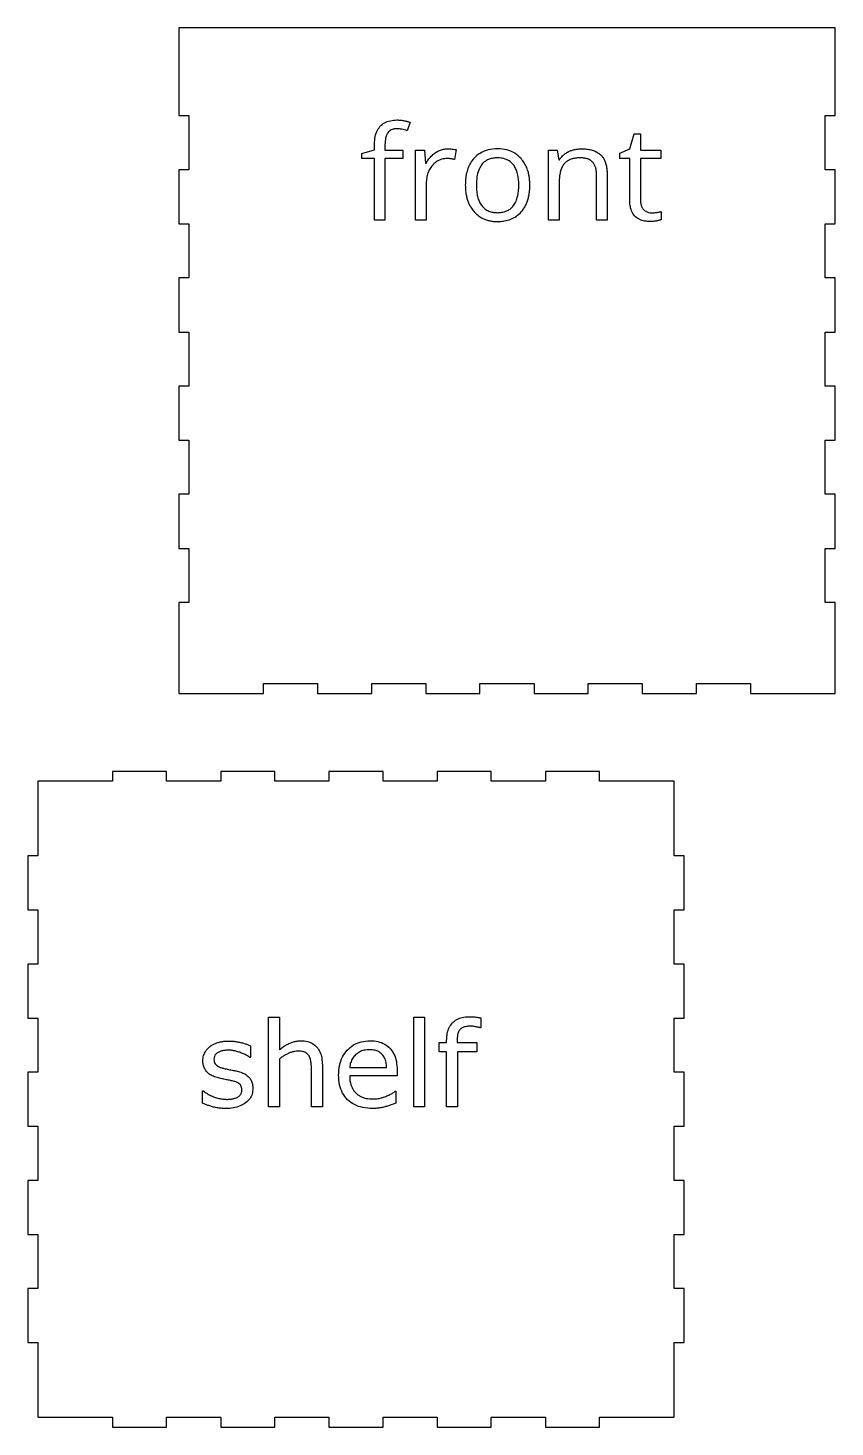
# Model space of a CAD drawing. Extents: x 87 to 1039, y 353 to 779.
# Drawn here: x 86.9 to 333, y 352.6 to 779.4 of the extents above; entities that cross this region are included whole.
import ezdxf

# ---------------------------------------------------------------- set-up
doc = ezdxf.new("R2010")
doc.units = 0
doc.layers.get('0').update_dxf_attribs({"linetype": 'CONTINUOUS'})

msp = doc.modelspace()

# ---------------------------------------------------------------- linework, layer by layer
at = {"color": 7}
for p, q in [((142.22437, 779.403645), (132.97437, 779.403645)), ((132.97437, 779.403645), (132.97437, 752.653645)), ((158.72438, 779.403645), (142.22437, 779.403645)), ((307.22438, 779.403645), (158.72438, 779.403645)), ((332.97438, 779.403645), (307.22438, 779.403645)), ((332.97438, 769.153645), (332.97438, 779.403645)), ((332.97438, 752.653645), (332.97438, 769.153645)), ((132.97437, 752.653645), (135.97437, 752.653645)), ((135.97437, 752.653645), (135.97437, 736.153645)), ((329.97438, 736.153645), (329.97438, 752.653645)), ((329.97438, 752.653645), (332.97438, 752.653645)), ((203.41181, 750.659125), (202.57181, 748.061125)), ((270.40381, 742.534125), (271.77081, 747.104125)), ((271.77081, 747.104125), (273.64581, 747.104125)), ((273.64581, 747.104125), (273.64581, 742.143125)), ((192.53281, 742.260125), (192.53281, 743.452125)), ((195.77481, 743.530125), (195.77481, 742.143125)), ((188.70481, 741.089125), (192.53281, 742.260125)), ((188.70481, 739.624125), (188.70481, 741.089125)), ((192.53281, 739.624125), (188.70481, 739.624125)), ((192.53281, 720.737125), (192.53281, 739.624125)), ((195.77481, 742.143125), (201.22381, 742.143125)), ((201.22381, 739.624125), (195.77481, 739.624125)), ((195.77481, 739.624125), (195.77481, 720.737125)), ((201.22381, 742.143125), (201.22381, 739.624125)), ((205.12981, 720.737125), (205.12981, 742.143125)), ((205.12981, 742.143125), (207.80581, 742.143125)), ((207.80581, 742.143125), (208.17681, 738.178125)), ((217.45481, 742.300125), (217.00481, 739.292125)), ((217.45481, 742.300125), (217.45481, 742.300125)), ((245.61881, 720.737125), (245.61881, 742.143125)), ((245.61881, 742.143125), (248.25481, 742.143125)), ((248.25481, 742.143125), (248.78281, 739.214125)), ((248.78281, 739.214125), (248.93881, 739.214125)), ((267.33781, 741.186125), (270.40381, 742.534125)), ((267.33781, 739.624125), (267.33781, 741.186125)), ((270.40381, 739.624125), (267.33781, 739.624125)), ((270.40381, 726.889125), (270.40381, 739.624125)), ((273.64581, 742.143125), (279.85681, 742.143125)), ((279.85681, 739.624125), (273.64581, 739.624125)), ((273.64581, 739.624125), (273.64581, 727.026125)), ((279.85681, 742.143125), (279.85681, 739.624125)), ((135.97437, 736.153645), (132.97437, 736.153645)), ((132.97437, 736.153645), (132.97437, 719.653645)), ((208.17681, 738.178125), (208.33381, 738.178125)), ((260.26681, 720.737125), (260.26681, 734.585125)), ((263.50881, 734.702125), (263.50881, 720.737125)), ((332.97438, 736.153645), (329.97438, 736.153645)), ((332.97438, 719.653645), (332.97438, 736.153645)), ((208.37281, 732.221125), (208.37281, 720.737125)), ((223.62681, 731.460125), (223.62681, 731.460125)), ((248.86081, 731.967125), (248.86081, 720.737125)), ((239.63781, 728.202125), (239.63781, 728.202125)), ((280.01281, 723.413125), (280.01281, 720.932125)), ((280.01281, 723.413125), (280.01281, 723.413125)), ((132.97437, 719.653645), (135.97437, 719.653645)), ((135.97437, 719.653645), (135.97437, 703.153645)), ((195.77481, 720.737125), (192.53281, 720.737125)), ((208.37281, 720.737125), (205.12981, 720.737125)), ((248.86081, 720.737125), (245.61881, 720.737125)), ((263.50881, 720.737125), (260.26681, 720.737125)), ((329.97438, 703.153645), (329.97438, 719.653645)), ((329.97438, 719.653645), (332.97438, 719.653645)), ((135.97437, 703.153645), (132.97437, 703.153645)), ((132.97437, 703.153645), (132.97437, 686.65364)), ((332.97438, 703.153645), (329.97438, 703.153645)), ((332.97438, 686.65364), (332.97438, 703.153645)), ((132.97437, 686.65364), (135.97437, 686.65364)), ((135.97437, 686.65364), (135.97437, 670.15364)), ((329.97438, 670.15364), (329.97438, 686.65364)), ((329.97438, 686.65364), (332.97438, 686.65364)), ((135.97437, 670.15364), (132.97437, 670.15364)), ((132.97437, 670.15364), (132.97437, 653.65364)), ((332.97438, 670.15364), (329.97438, 670.15364)), ((332.97438, 653.65364), (332.97438, 670.15364)), ((132.97437, 653.65364), (135.97437, 653.65364)), ((135.97437, 653.65364), (135.97437, 637.15364)), ((329.97438, 637.15364), (329.97438, 653.65364)), ((329.97438, 653.65364), (332.97438, 653.65364)), ((135.97437, 637.15364), (132.97437, 637.15364)), ((132.97437, 637.15364), (132.97437, 620.65364)), ((332.97438, 637.15364), (329.97438, 637.15364)), ((332.97438, 620.65364), (332.97438, 637.15364)), ((132.97437, 620.65364), (135.97437, 620.65364)), ((135.97437, 620.65364), (135.97437, 604.15364)), ((329.97438, 604.15364), (329.97438, 620.65364)), ((329.97438, 620.65364), (332.97438, 620.65364)), ((135.97437, 604.15364), (132.97437, 604.15364)), ((132.97437, 604.15364), (132.97438, 586.65364)), ((332.97438, 604.15364), (329.97438, 604.15364)), ((332.97439, 576.40364), (332.97438, 604.15364)), ((132.97438, 586.65364), (132.97438, 576.40364)), ((132.97438, 576.40364), (158.72438, 576.40364)), ((158.72438, 576.40364), (158.72438, 579.40364)), ((158.72438, 579.40364), (175.22438, 579.40364)), ((175.22438, 579.40364), (175.22438, 576.40364)), ((175.22438, 576.40364), (191.72438, 576.40364)), ((191.72438, 576.40364), (191.72438, 579.40364)), ((191.72438, 579.40364), (208.22438, 579.40364)), ((208.22438, 579.40364), (208.22438, 576.40364)), ((208.22438, 576.40364), (224.72438, 576.40364)), ((224.72438, 576.40364), (224.72438, 579.40364)), ((224.72438, 579.40364), (241.22438, 579.40364)), ((241.22438, 579.40364), (241.22438, 576.40364)), ((241.22438, 576.40364), (257.72438, 576.40364)), ((257.72438, 576.40364), (257.72438, 579.40364)), ((257.72438, 579.40364), (274.22438, 579.40364)), ((274.22438, 579.40364), (274.22438, 576.40364)), ((274.22438, 576.40364), (290.72438, 576.40364)), ((290.72438, 576.40364), (290.72438, 579.40364)), ((290.72438, 579.40364), (307.22438, 579.40364)), ((307.22438, 579.40364), (307.22438, 576.40364)), ((307.22438, 576.40364), (323.72439, 576.40364)), ((323.72439, 576.40364), (332.97439, 576.40364)), ((129.1909, 552.60007), (112.6909, 552.60007)), ((112.6909, 552.60007), (112.6909, 549.60007)), ((129.1909, 549.60007), (129.1909, 552.60007)), ((162.1909, 552.60007), (145.6909, 552.60007)), ((145.6909, 552.60007), (145.6909, 549.60007)), ((162.1909, 549.60007), (162.1909, 552.60007)), ((195.1909, 552.60007), (178.6909, 552.60007)), ((178.6909, 552.60007), (178.6909, 549.60007)), ((195.1909, 549.60007), (195.1909, 552.60007)), ((228.1909, 552.60007), (211.6909, 552.60007)), ((211.6909, 552.60007), (211.6909, 549.60007)), ((228.1909, 549.60007), (228.1909, 552.60007)), ((261.1909, 552.60007), (244.6909, 552.60007)), ((244.6909, 552.60007), (244.6909, 549.60007)), ((261.1909, 549.60007), (261.1909, 552.60007)), ((89.940901, 549.60007), (89.940901, 526.85007)), ((96.190901, 549.60007), (89.940901, 549.60007)), ((112.6909, 549.60007), (96.190901, 549.60007)), ((145.6909, 549.60007), (129.1909, 549.60007)), ((178.6909, 549.60007), (162.1909, 549.60007)), ((211.6909, 549.60007), (195.1909, 549.60007)), ((244.6909, 549.60007), (228.1909, 549.60007)), ((283.9409, 549.60007), (261.1909, 549.60007)), ((283.9409, 543.35007), (283.9409, 549.60007)), ((283.9409, 526.85007), (283.9409, 543.35007)), ((89.940901, 526.85007), (86.940901, 526.85007)), ((86.940901, 526.85007), (86.940901, 510.35007)), ((286.9409, 526.85007), (283.9409, 526.85007)), ((286.9409, 510.35007), (286.9409, 526.85007)), ((86.940901, 510.35007), (89.940901, 510.35007)), ((89.940901, 510.35007), (89.940901, 493.85007)), ((283.9409, 493.85007), (283.9409, 510.35007)), ((283.9409, 510.35007), (286.9409, 510.35007)), ((89.940901, 493.85007), (86.940901, 493.85007)), ((86.940901, 493.85007), (86.940901, 477.35007)), ((286.9409, 493.85007), (283.9409, 493.85007)), ((286.9409, 477.35007), (286.9409, 493.85007)), ((86.940901, 477.35007), (89.940901, 477.35007)), ((89.940901, 477.35007), (89.940901, 460.85007)), ((160.26171, 450.24343), (160.26171, 477.595)), ((160.26171, 477.595), (163.56639, 477.595)), ((163.56639, 477.595), (163.56639, 467.69851)), ((204.52342, 450.24343), (204.52342, 477.595)), ((204.52342, 477.595), (207.82811, 477.595)), ((207.82811, 477.595), (207.82811, 450.24343)), ((224.96678, 474.39578), (224.791, 474.39578)), ((224.96678, 477.41922), (224.96678, 474.39578)), ((283.9409, 460.85007), (283.9409, 477.35007)), ((283.9409, 477.35007), (286.9409, 477.35007)), ((212.34569, 467.10086), (212.34569, 469.8782)), ((212.34569, 469.8782), (214.57811, 469.8782)), ((214.57811, 469.8782), (214.57811, 470.52859)), ((217.77733, 470.54617), (217.77733, 469.8782)), ((217.77733, 469.8782), (223.73632, 469.8782)), ((223.73632, 469.8782), (223.73632, 467.10086)), ((154.74218, 465.34304), (154.56639, 465.34304)), ((154.74218, 468.87625), (154.74218, 465.34304)), ((214.57811, 467.10086), (212.34569, 467.10086)), ((214.57811, 450.24343), (214.57811, 467.10086)), ((223.73632, 467.10086), (217.8828, 467.10086)), ((217.8828, 467.10086), (217.8828, 450.24343)), ((163.56639, 464.90359), (163.56639, 450.24343)), ((173.37499, 450.24343), (173.37499, 461.42312)), ((176.67967, 462.98757), (176.67967, 450.24343)), ((185.01171, 462.24929), (196.26171, 462.24929)), ((199.4785, 461.51101), (199.4785, 459.71804)), ((89.940901, 460.85007), (86.940901, 460.85007)), ((86.940901, 460.85007), (86.940901, 444.35007)), ((199.4785, 459.71804), (185.01171, 459.71804)), ((286.9409, 460.85007), (283.9409, 460.85007)), ((286.9409, 444.35007), (286.9409, 460.85007)), ((140.16991, 451.42117), (140.16991, 455.13015)), ((140.16991, 455.13015), (140.34569, 455.13015)), ((155.51561, 455.90359), (155.51561, 455.90359)), ((198.916, 455.04226), (199.09178, 455.04226)), ((199.09178, 455.04226), (199.09178, 451.43875)), ((163.56639, 450.24343), (160.26171, 450.24343)), ((176.67967, 450.24343), (173.37499, 450.24343)), ((207.82811, 450.24343), (204.52342, 450.24343)), ((217.8828, 450.24343), (214.57811, 450.24343)), ((86.940901, 444.35007), (89.940901, 444.35007)), ((89.940901, 444.35007), (89.940901, 427.85007)), ((283.9409, 427.85007), (283.9409, 444.35007)), ((283.9409, 444.35007), (286.9409, 444.35007)), ((89.940901, 427.85007), (86.940901, 427.85007)), ((86.940901, 427.85007), (86.940901, 411.35007)), ((286.9409, 427.85007), (283.9409, 427.85007)), ((286.9409, 411.35007), (286.9409, 427.85007)), ((86.940901, 411.35007), (89.940901, 411.35007)), ((89.940901, 411.35007), (89.940901, 394.85007)), ((283.9409, 394.85007), (283.9409, 411.35007)), ((283.9409, 411.35007), (286.9409, 411.35007)), ((89.940901, 394.85007), (86.940901, 394.85007)), ((86.940901, 394.85007), (86.940901, 378.35007)), ((286.9409, 394.85007), (283.9409, 394.85007)), ((286.9409, 378.35007), (286.9409, 394.85007)), ((86.940901, 378.35007), (89.940901, 378.35007)), ((89.940901, 378.35007), (89.940901, 361.85007)), ((283.9409, 355.60007), (283.9409, 378.35007)), ((283.9409, 378.35007), (286.9409, 378.35007)), ((89.940901, 361.85007), (89.940901, 355.60007)), ((89.940901, 355.60007), (112.6909, 355.60007)), ((112.6909, 355.60007), (112.6909, 352.60007)), ((129.1909, 352.60007), (129.1909, 355.60007)), ((129.1909, 355.60007), (145.6909, 355.60007)), ((145.6909, 355.60007), (145.6909, 352.60007)), ((162.1909, 352.60007), (162.1909, 355.60007)), ((162.1909, 355.60007), (178.6909, 355.60007)), ((178.6909, 355.60007), (178.6909, 352.60007)), ((195.1909, 352.60007), (195.1909, 355.60007)), ((195.1909, 355.60007), (211.6909, 355.60007)), ((211.6909, 355.60007), (211.6909, 352.60007)), ((228.1909, 352.60007), (228.1909, 355.60007)), ((228.1909, 355.60007), (244.6909, 355.60007)), ((244.6909, 355.60007), (244.6909, 352.60007)), ((261.1909, 352.60007), (261.1909, 355.60007)), ((261.1909, 355.60007), (277.6909, 355.60007)), ((277.6909, 355.60007), (283.9409, 355.60007)), ((112.6909, 352.60007), (129.1909, 352.60007)), ((145.6909, 352.60007), (162.1909, 352.60007)), ((178.6909, 352.60007), (195.1909, 352.60007)), ((211.6909, 352.60007), (228.1909, 352.60007)), ((244.6909, 352.60007), (261.1909, 352.60007))]:
    msp.add_line(p, q, dxfattribs=at)
for points, knots in [([(192.53281, 743.452125), (192.607927, 744.960273), (192.742002, 747.652135), (195.516865, 751.003717), (198.073371, 751.224984), (199.42681, 751.342125)], [0, 0, 0, 0, 4.44976, 7.942281, 11.871333, 11.871333, 11.871333, 11.871333]), ([(199.42681, 751.342125), (199.591632, 751.339026), (199.921231, 751.332829), (200.414634, 751.29544), (200.741403, 751.251899), (200.90481, 751.230125)], [0, 0, 0, 0, 0.494495, 0.988851, 1.483346, 1.483346, 1.483346, 1.483346]), ([(200.90481, 751.230125), (201.067757, 751.204911), (201.400651, 751.1534), (201.906715, 751.051587), (202.359782, 750.946276), (202.754143, 750.84532), (203.083947, 750.755623), (203.302521, 750.691291), (203.41181, 750.659125)], [0, 0, 0, 0, 0.494608, 1.01046, 1.548132, 1.889897, 2.231651, 2.573416, 2.573416, 2.573416, 2.573416]), ([(196.65381, 747.446125), (196.585557, 747.341934), (196.449135, 747.13368), (196.282707, 746.79814), (196.199459, 746.563511), (196.15781, 746.446125)], [0, 0, 0, 0, 0.37347, 0.746479, 1.119949, 1.119949, 1.119949, 1.119949]), ([(198.31481, 748.547125), (198.097543, 748.481109), (197.664552, 748.349546), (197.089056, 747.968076), (196.799236, 747.620521), (196.65381, 747.446125)], [0, 0, 0, 0, 0.679003, 1.353188, 2.032191, 2.032191, 2.032191, 2.032191]), ([(202.57181, 748.061125), (202.28701, 748.148882), (201.74182, 748.316874), (200.944151, 748.502741), (200.34038, 748.601335), (199.913034, 748.645617), (199.641143, 748.662394), (199.341453, 748.669956), (199.014345, 748.660465), (198.661478, 748.621497), (198.430398, 748.571923), (198.31481, 748.547125)], [0, 0, 0, 0, 0.893822, 1.711037, 2.454997, 2.727351, 2.999653, 3.272006, 3.626482, 3.980668, 4.335144, 4.335144, 4.335144, 4.335144]), ([(196.15781, 746.446125), (196.089825, 746.212677), (195.94543, 745.716853), (195.830912, 744.901049), (195.789185, 744.269416), (195.778154, 743.855495), (195.77538, 743.69282), (195.775, 743.584357), (195.77481, 743.530125)], [0, 0, 0, 0, 0.728641, 1.547571, 2.464344, 2.627039, 2.789732, 2.952428, 2.952428, 2.952428, 2.952428]), ([(208.33381, 738.178125), (208.603762, 738.616274), (209.125685, 739.463387), (210.097576, 740.550266), (211.166512, 741.424891), (212.334484, 742.067265), (213.590466, 742.456109), (214.765681, 742.554282), (215.793524, 742.51588), (216.649606, 742.446028), (217.192755, 742.347609), (217.45481, 742.300125)], [0, 0, 0, 0, 1.54144, 2.980204, 4.350647, 5.667199, 6.954192, 8.264587, 9.183066, 10.039625, 10.838166, 10.838166, 10.838166, 10.838166]), ([(217.00481, 739.292125), (216.891338, 739.316494), (216.664403, 739.365231), (216.321854, 739.427716), (215.981258, 739.482231), (215.647161, 739.526213), (215.324343, 739.558321), (215.074541, 739.573588), (214.893872, 739.581223), (214.777855, 739.584159), (214.183534, 739.59111), (213.113036, 739.448579), (211.658393, 738.843146), (210.89451, 738.143539), (210.51081, 737.792125)], [0, 0, 0, 0, 0.34816, 0.696293, 1.044453, 1.382866, 1.707083, 2.017471, 2.13352, 2.249565, 2.365614, 3.916632, 5.45343, 7.004448, 7.004448, 7.004448, 7.004448]), ([(237.28881, 739.546125), (236.664441, 740.145608), (235.414781, 741.34546), (232.886565, 742.342299), (230.124193, 742.631425), (227.341148, 742.354717), (224.801404, 741.36741), (222.997681, 739.87194), (221.7962, 738.21834), (221.003539, 736.556527), (220.712918, 735.34229), (220.56281, 734.715125)], [0, 0, 0, 0, 2.575886, 5.155581, 7.964934, 10.856306, 13.466567, 16.019214, 17.762411, 19.569411, 21.499819, 21.499819, 21.499819, 21.499819]), ([(228.13081, 739.555125), (227.758564, 739.438788), (227.016386, 739.206836), (226.02236, 738.563805), (225.50653, 737.981957), (225.24781, 737.690125)], [0, 0, 0, 0, 1.166695, 2.326134, 3.492829, 3.492829, 3.492829, 3.492829]), ([(230.05181, 739.780125), (229.836287, 739.776664), (229.405428, 739.769745), (228.762095, 739.694394), (228.3413, 739.601562), (228.13081, 739.555125)], [0, 0, 0, 0, 0.64641, 1.292255, 1.938665, 1.938665, 1.938665, 1.938665]), ([(236.42281, 733.765125), (236.331967, 734.272384), (236.159225, 735.236959), (235.654082, 736.558032), (234.886099, 737.821141), (233.696686, 738.929771), (231.97588, 739.670473), (230.717341, 739.742197), (230.05181, 739.780125)], [0, 0, 0, 0, 1.543299, 2.934654, 4.215912, 5.951109, 7.72237, 9.710251, 9.710251, 9.710251, 9.710251]), ([(239.49381, 735.270125), (239.342578, 735.789039), (239.040594, 736.825219), (238.292928, 738.275115), (237.623871, 739.122006), (237.28881, 739.546125)], [0, 0, 0, 0, 1.619237, 3.233333, 4.85257, 4.85257, 4.85257, 4.85257]), ([(248.93881, 739.214125), (249.165827, 739.533227), (249.618971, 740.170178), (250.494656, 740.966534), (251.171648, 741.357339), (251.51081, 741.553125)], [0, 0, 0, 0, 1.172798, 2.340992, 3.51379, 3.51379, 3.51379, 3.51379]), ([(251.69881, 738.992125), (251.541117, 738.898885), (251.226013, 738.712572), (250.796576, 738.366599), (250.547473, 738.098363), (250.42281, 737.964125)], [0, 0, 0, 0, 0.54916, 1.097337, 1.646497, 1.646497, 1.646497, 1.646497]), ([(251.51081, 741.553125), (251.535207, 741.565881), (251.584001, 741.591392), (251.657696, 741.628679), (252.030973, 741.813145), (252.729816, 742.089362), (253.777744, 742.378177), (254.496228, 742.458117), (254.85581, 742.498125)], [0, 0, 0, 0, 0.08259, 0.165179, 0.247769, 1.331665, 2.413512, 3.497407, 3.497407, 3.497407, 3.497407]), ([(253.50881, 739.620125), (253.289155, 739.572263), (252.861433, 739.479064), (252.252625, 739.271136), (251.880584, 739.083702), (251.69881, 738.992125)], [0, 0, 0, 0, 0.674181, 1.312797, 1.922911, 1.922911, 1.922911, 1.922911]), ([(255.34481, 739.780125), (255.139706, 739.777727), (254.729597, 739.772933), (254.115993, 739.71946), (253.711237, 739.653242), (253.50881, 739.620125)], [0, 0, 0, 0, 0.615226, 1.23015, 1.845376, 1.845376, 1.845376, 1.845376]), ([(254.85581, 742.498125), (254.953433, 742.50537), (255.14867, 742.51986), (255.442153, 742.531866), (255.637921, 742.533372), (255.73581, 742.534125)], [0, 0, 0, 0, 0.293663, 0.587298, 0.880961, 0.880961, 0.880961, 0.880961]), ([(257.57681, 739.448125), (257.44153, 739.491694), (257.163963, 739.581088), (256.723702, 739.673168), (256.318316, 739.730692), (255.957546, 739.761283), (255.651367, 739.777714), (255.447001, 739.779321), (255.34481, 739.780125)], [0, 0, 0, 0, 0.426118, 0.874302, 1.347199, 1.653746, 1.960245, 2.266792, 2.266792, 2.266792, 2.266792]), ([(255.73581, 742.534125), (255.979007, 742.531489), (256.465302, 742.526217), (257.193209, 742.468426), (257.674244, 742.396897), (257.91481, 742.361125)], [0, 0, 0, 0, 0.729507, 1.458718, 2.188225, 2.188225, 2.188225, 2.188225]), ([(259.07581, 738.491125), (258.931588, 738.629541), (258.643622, 738.905914), (258.134969, 739.230651), (257.763068, 739.375554), (257.57681, 739.448125)], [0, 0, 0, 0, 0.598814, 1.195646, 1.794461, 1.794461, 1.794461, 1.794461]), ([(257.91481, 742.361125), (258.392448, 742.257109), (259.306407, 742.058074), (260.560078, 741.495513), (261.230174, 740.93938), (261.55581, 740.669125)], [0, 0, 0, 0, 1.465048, 2.803361, 4.068534, 4.068534, 4.068534, 4.068534]), ([(259.78281, 737.382125), (259.721488, 737.515672), (259.598944, 737.782549), (259.361223, 738.155439), (259.170999, 738.379169), (259.07581, 738.491125)], [0, 0, 0, 0, 0.440548, 0.880382, 1.32093, 1.32093, 1.32093, 1.32093]), ([(261.55581, 740.669125), (261.750811, 740.459842), (262.140253, 740.041877), (262.603696, 739.314046), (262.817669, 738.784353), (262.92481, 738.519125)], [0, 0, 0, 0, 0.857067, 1.711671, 2.568738, 2.568738, 2.568738, 2.568738]), ([(262.92481, 738.519125), (262.994375, 738.315573), (263.137224, 737.897586), (263.293009, 737.233505), (263.362244, 736.772796), (263.39781, 736.536125)], [0, 0, 0, 0, 0.645058, 1.324601, 2.04246, 2.04246, 2.04246, 2.04246]), ([(210.51081, 737.792125), (210.477458, 737.757645), (210.410756, 737.688687), (210.31319, 737.582887), (209.909442, 737.129874), (209.295631, 736.248475), (208.669197, 734.835207), (208.511078, 733.824704), (208.43181, 733.318125)], [0, 0, 0, 0, 0.143909, 0.287811, 0.431719, 1.964315, 3.488877, 5.021472, 5.021472, 5.021472, 5.021472]), ([(220.56281, 734.715125), (220.501806, 734.356463), (220.379829, 733.639326), (220.280885, 732.551284), (220.271503, 731.823908), (220.26681, 731.460125)], [0, 0, 0, 0, 1.091195, 2.181818, 3.273013, 3.273013, 3.273013, 3.273013]), ([(225.24781, 737.690125), (224.918255, 737.163006), (224.207369, 736.025951), (223.715506, 733.864936), (223.657983, 732.305322), (223.62681, 731.460125)], [0, 0, 0, 0, 1.854455, 4.000265, 6.538885, 6.538885, 6.538885, 6.538885]), ([(239.93481, 731.460125), (239.934656, 731.517243), (239.934347, 731.631479), (239.931921, 731.80282), (239.920701, 732.303852), (239.872042, 733.116269), (239.734185, 734.219537), (239.572782, 734.924967), (239.49381, 735.270125)], [0, 0, 0, 0, 0.171354, 0.342707, 0.514062, 1.674814, 2.782964, 3.844628, 3.844628, 3.844628, 3.844628]), ([(249.50181, 736.353125), (249.371672, 735.940412), (249.093205, 735.057293), (248.898302, 733.578552), (248.873828, 732.526654), (248.86081, 731.967125)], [0, 0, 0, 0, 1.296317, 2.773848, 4.452915, 4.452915, 4.452915, 4.452915]), ([(250.42281, 737.964125), (250.295621, 737.800293), (250.041459, 737.472908), (249.731635, 736.930968), (249.578462, 736.545849), (249.50181, 736.353125)], [0, 0, 0, 0, 0.621763, 1.242463, 1.864226, 1.864226, 1.864226, 1.864226]), ([(260.16181, 736.022125), (260.132495, 736.18515), (260.07541, 736.5026), (259.950323, 736.958519), (259.837708, 737.243298), (259.78281, 737.382125)], [0, 0, 0, 0, 0.49681, 0.967417, 1.415048, 1.415048, 1.415048, 1.415048]), ([(260.26681, 734.585125), (260.265209, 734.745398), (260.262008, 735.06589), (260.226944, 735.545769), (260.183524, 735.863321), (260.16181, 736.022125)], [0, 0, 0, 0, 0.480773, 0.961381, 1.442154, 1.442154, 1.442154, 1.442154]), ([(263.39781, 736.536125), (263.420733, 736.3331), (263.466573, 735.927098), (263.503619, 735.315), (263.50708, 734.906433), (263.50881, 734.702125)], [0, 0, 0, 0, 0.612883, 1.225623, 1.838506, 1.838506, 1.838506, 1.838506]), ([(208.43181, 733.318125), (208.41981, 733.196578), (208.395812, 732.953506), (208.376127, 732.587502), (208.373916, 732.343258), (208.37281, 732.221125)], [0, 0, 0, 0, 0.366386, 0.732708, 1.099093, 1.099093, 1.099093, 1.099093]), ([(220.26681, 731.460125), (220.270443, 731.1669), (220.277707, 730.580557), (220.34584, 729.702838), (220.429148, 729.122398), (220.47081, 728.832125)], [0, 0, 0, 0, 0.879605, 1.758887, 2.638492, 2.638492, 2.638492, 2.638492]), ([(223.62681, 731.460125), (223.62918, 731.198638), (223.633921, 730.675738), (223.686, 729.892547), (223.750537, 729.373624), (223.78281, 729.114125)], [0, 0, 0, 0, 0.784398, 1.568573, 2.352971, 2.352971, 2.352971, 2.352971]), ([(236.57581, 731.460125), (236.573469, 731.717039), (236.568789, 732.230793), (236.517712, 733.00029), (236.454447, 733.510156), (236.42281, 733.765125)], [0, 0, 0, 0, 0.77068, 1.541141, 2.311821, 2.311821, 2.311821, 2.311821]), ([(236.46681, 729.477125), (236.489174, 729.696798), (236.533897, 730.136102), (236.570267, 730.797765), (236.573962, 731.239325), (236.57581, 731.460125)], [0, 0, 0, 0, 0.662371, 1.324618, 1.98699, 1.98699, 1.98699, 1.98699]), ([(239.63781, 728.202125), (239.699125, 728.56109), (239.821722, 729.278831), (239.921003, 730.367913), (239.930207, 731.09599), (239.93481, 731.460125)], [0, 0, 0, 0, 1.092244, 2.183909, 3.276153, 3.276153, 3.276153, 3.276153]), ([(220.47081, 728.832125), (220.540699, 728.456811), (220.680398, 727.706608), (221.018107, 726.609642), (221.324518, 725.910763), (221.47781, 725.561125)], [0, 0, 0, 0, 1.144737, 2.288177, 3.432914, 3.432914, 3.432914, 3.432914]), ([(223.78281, 729.114125), (223.824657, 728.857391), (223.906197, 728.357145), (224.082328, 727.635729), (224.239973, 727.180839), (224.31681, 726.959125)], [0, 0, 0, 0, 0.780238, 1.520297, 2.223978, 2.223978, 2.223978, 2.223978]), ([(224.31681, 726.959125), (224.399198, 726.752913), (224.563876, 726.340736), (224.882569, 725.754005), (225.138679, 725.39149), (225.26681, 725.210125)], [0, 0, 0, 0, 0.665839, 1.330885, 1.996725, 1.996725, 1.996725, 1.996725]), ([(234.92481, 725.200125), (235.077025, 725.417234), (235.381207, 725.851101), (235.74569, 726.560901), (235.921056, 727.060915), (236.00881, 727.311125)], [0, 0, 0, 0, 0.794897, 1.588507, 2.383404, 2.383404, 2.383404, 2.383404]), ([(236.00881, 727.311125), (236.076241, 727.534931), (236.214659, 727.994345), (236.365435, 728.718978), (236.432426, 729.219978), (236.46681, 729.477125)], [0, 0, 0, 0, 0.700997, 1.438961, 2.21716, 2.21716, 2.21716, 2.21716]), ([(237.29781, 723.286125), (237.43078, 723.440454), (237.696644, 723.749024), (238.054785, 724.244673), (238.481266, 724.921273), (238.931819, 725.819623), (239.358953, 726.97214), (239.543401, 727.785705), (239.63781, 728.202125)], [0, 0, 0, 0, 0.610905, 1.221463, 1.832368, 3.0089, 4.229471, 5.509277, 5.509277, 5.509277, 5.509277]), ([(270.65781, 724.509125), (270.604707, 724.770433), (270.498541, 725.292848), (270.413527, 726.089442), (270.40705, 726.622496), (270.40381, 726.889125)], [0, 0, 0, 0, 0.799683, 1.598753, 2.398436, 2.398436, 2.398436, 2.398436]), ([(273.64581, 727.026125), (273.647256, 726.898183), (273.650147, 726.642354), (273.681553, 726.259473), (273.720388, 726.006593), (273.73981, 725.880125)], [0, 0, 0, 0, 0.38378, 0.767394, 1.151174, 1.151174, 1.151174, 1.151174]), ([(273.73981, 725.880125), (273.767314, 725.744388), (273.820954, 725.479663), (273.941969, 725.102031), (274.079757, 724.779128), (274.229346, 724.504777), (274.385141, 724.272247), (274.689493, 723.894024), (275.230463, 723.438602), (276.111099, 723.084211), (276.925299, 723.010066), (277.605182, 723.030592), (278.125644, 723.066666), (278.48201, 723.110831), (278.676497, 723.138988), (278.710164, 723.143988), (278.891674, 723.171622), (279.198562, 723.224484), (279.607425, 723.307899), (279.862148, 723.367876), (279.984158, 723.404409), (279.998493, 723.408738), (280.008038, 723.411663), (280.01281, 723.413125)], [0, 0, 0, 0, 0.415229, 0.809812, 1.187231, 1.466796, 1.746085, 2.02565, 2.922293, 3.830382, 4.829025, 5.3505, 5.871819, 6.393294, 6.42733, 6.461366, 6.495402, 6.978138, 7.395281, 7.747416, 7.76239, 7.777364, 7.792338, 7.792338, 7.792338, 7.792338]), ([(221.47781, 725.561125), (221.50303, 725.509285), (221.55347, 725.405606), (221.632151, 725.251579), (221.68659, 725.149944), (221.71381, 725.099125)], [0, 0, 0, 0, 0.172946, 0.345887, 0.518833, 0.518833, 0.518833, 0.518833]), ([(221.71381, 725.099125), (221.984098, 724.647183), (222.523599, 723.745093), (223.614046, 722.585514), (224.481314, 721.991648), (224.91581, 721.694125)], [0, 0, 0, 0, 1.57701, 3.147759, 4.724769, 4.724769, 4.724769, 4.724769]), ([(224.91581, 721.694125), (225.135235, 721.568779), (225.573894, 721.318198), (226.267809, 721.009754), (226.747739, 720.852025), (226.98781, 720.773125)], [0, 0, 0, 0, 0.757824, 1.514982, 2.272806, 2.272806, 2.272806, 2.272806]), ([(225.26681, 725.210125), (225.572557, 724.86735), (226.181585, 724.184564), (227.387253, 723.474609), (228.279753, 723.273225), (228.72781, 723.172125)], [0, 0, 0, 0, 1.372808, 2.734541, 4.107349, 4.107349, 4.107349, 4.107349]), ([(228.72781, 723.172125), (228.878273, 723.149496), (229.179139, 723.104247), (229.634446, 723.067168), (229.938668, 723.06314), (230.09081, 723.061125)], [0, 0, 0, 0, 0.456387, 0.912591, 1.368978, 1.368978, 1.368978, 1.368978]), ([(230.09081, 723.061125), (230.31401, 723.064919), (230.760189, 723.072505), (231.426017, 723.155272), (231.860474, 723.257157), (232.07781, 723.308125)], [0, 0, 0, 0, 0.669412, 1.338165, 2.007577, 2.007577, 2.007577, 2.007577]), ([(232.07781, 723.308125), (232.445965, 723.430392), (233.180074, 723.674194), (234.160395, 724.325676), (234.669496, 724.90806), (234.92481, 725.200125)], [0, 0, 0, 0, 1.160621, 2.314301, 3.474923, 3.474923, 3.474923, 3.474923]), ([(232.21181, 720.530125), (232.852705, 720.675786), (234.130456, 720.966191), (235.884846, 721.916859), (236.825831, 722.828742), (237.29781, 723.286125)], [0, 0, 0, 0, 1.966059, 3.91973, 5.885789, 5.885789, 5.885789, 5.885789]), ([(274.11881, 720.682125), (273.559517, 720.90883), (272.463679, 721.353021), (271.21738, 722.752815), (270.849968, 723.906002), (270.65781, 724.509125)], [0, 0, 0, 0, 1.792879, 3.512842, 5.398705, 5.398705, 5.398705, 5.398705]), ([(226.98781, 720.773125), (227.317374, 720.686148), (227.976108, 720.512297), (228.99093, 720.369048), (229.672047, 720.353769), (230.01281, 720.346125)], [0, 0, 0, 0, 1.022016, 2.042807, 3.064824, 3.064824, 3.064824, 3.064824]), ([(230.01281, 720.346125), (230.258335, 720.349385), (230.749281, 720.355904), (231.483955, 720.417378), (231.969157, 720.492537), (232.21181, 720.530125)], [0, 0, 0, 0, 0.736506, 1.472698, 2.209204, 2.209204, 2.209204, 2.209204]), ([(280.01281, 720.932125), (279.971688, 720.913309), (279.889453, 720.87568), (279.763232, 720.825829), (279.566527, 720.757813), (279.281127, 720.675701), (278.889015, 720.58682), (278.404214, 720.499479), (277.857063, 720.422366), (277.277865, 720.365752), (276.892287, 720.349387), (276.688145, 720.346602), (276.651478, 720.346267), (276.346162, 720.344951), (275.772112, 720.360502), (274.934677, 720.470427), (274.390878, 720.61153), (274.11881, 720.682125)], [0, 0, 0, 0, 0.13565, 0.27127, 0.40692, 0.759942, 1.161491, 1.612621, 2.237405, 2.81868, 3.357828, 3.394496, 3.431165, 3.467833, 4.310462, 5.152052, 5.99468, 5.99468, 5.99468, 5.99468]), ([(214.57811, 470.52859), (214.611192, 471.247951), (214.673063, 472.593325), (215.230802, 474.473753), (215.966589, 475.431868), (216.31835, 475.88992)], [0, 0, 0, 0, 2.159068, 4.037965, 5.759008, 5.759008, 5.759008, 5.759008]), ([(216.31835, 475.88992), (216.742483, 476.269614), (217.614861, 477.050586), (219.395246, 477.6563), (220.906602, 477.786531), (222.042049, 477.762894), (222.704805, 477.730301), (223.322694, 477.669539), (223.901164, 477.59423), (224.446509, 477.513812), (224.797012, 477.450086), (224.96678, 477.41922)], [0, 0, 0, 0, 1.692975, 3.482195, 5.51251, 6.225497, 6.888539, 7.502671, 8.087475, 8.638535, 9.156156, 9.156156, 9.156156, 9.156156]), ([(223.36717, 474.71218), (223.180043, 474.746969), (222.822822, 474.813379), (222.306015, 474.873427), (221.545857, 474.903487), (220.595231, 474.834969), (219.525116, 474.533346), (218.673668, 473.984395), (218.115735, 473.099126), (217.82116, 471.922253), (217.793004, 471.038259), (217.77733, 470.54617)], [0, 0, 0, 0, 0.570912, 1.089854, 1.559011, 2.852379, 3.931077, 4.867186, 5.817869, 6.992159, 8.466641, 8.466641, 8.466641, 8.466641]), ([(224.791, 474.39578), (224.657801, 474.431993), (224.368197, 474.510729), (223.892721, 474.614032), (223.550292, 474.677982), (223.36717, 474.71218)], [0, 0, 0, 0, 0.414048, 0.900235, 1.459106, 1.459106, 1.459106, 1.459106]), ([(142.27928, 468.55984), (142.512897, 468.737452), (142.995839, 469.104618), (143.841295, 469.535983), (144.456106, 469.749657), (144.77538, 469.86062)], [0, 0, 0, 0, 0.879125, 1.817359, 2.830955, 2.830955, 2.830955, 2.830955]), ([(144.77538, 469.86062), (145.126417, 469.96002), (145.846201, 470.163833), (146.991978, 470.317638), (148.172416, 470.370342), (149.367703, 470.318596), (150.556206, 470.175793), (151.340395, 470.001406), (151.73632, 469.91336)], [0, 0, 0, 0, 1.093339, 2.241835, 3.457904, 4.634703, 5.82733, 7.043494, 7.043494, 7.043494, 7.043494]), ([(151.73632, 469.91336), (152.117241, 469.817648), (152.840832, 469.635834), (153.850054, 469.29682), (154.456007, 469.011159), (154.74218, 468.87625)], [0, 0, 0, 0, 1.178226, 2.238142, 3.186667, 3.186667, 3.186667, 3.186667]), ([(163.56639, 467.69851), (163.90913, 467.969657), (164.581045, 468.501221), (165.655052, 469.168806), (166.744884, 469.7191), (167.861158, 470.126602), (169.003286, 470.370739), (170.42804, 470.463639), (172.054714, 470.308681), (173.754761, 469.667355), (175.096031, 468.549745), (176.038647, 467.017517), (176.595097, 465.11431), (176.650149, 463.729928), (176.67967, 462.98757)], [0, 0, 0, 0, 1.310188, 2.568523, 3.786132, 4.967389, 6.123484, 7.276657, 9.241349, 10.980082, 12.645811, 14.379727, 16.301935, 18.52454, 18.52454, 18.52454, 18.52454]), ([(184.27342, 467.59304), (184.891233, 468.16072), (186.125791, 469.2951), (188.567477, 470.237681), (191.121526, 470.509159), (193.566231, 470.278069), (195.732066, 469.530004), (196.796651, 468.571002), (197.31639, 468.10281)], [0, 0, 0, 0, 2.498217, 4.992119, 7.686318, 10.14518, 12.325998, 14.406323, 14.406323, 14.406323, 14.406323]), ([(141.33007, 461.08914), (141.114357, 461.399193), (140.679166, 462.02471), (140.331321, 463.156537), (140.231313, 464.214189), (140.293824, 465.14849), (140.45374, 465.921105), (140.651207, 466.402834), (140.74999, 466.64382)], [0, 0, 0, 0, 1.127283, 2.27424, 3.50269, 4.297541, 5.076726, 5.856693, 5.856693, 5.856693, 5.856693]), ([(140.74999, 466.64382), (140.875179, 466.877963), (141.128994, 467.352679), (141.64929, 467.997922), (142.066009, 468.369614), (142.27928, 468.55984)], [0, 0, 0, 0, 0.795328, 1.612495, 2.469117, 2.469117, 2.469117, 2.469117]), ([(144.88085, 466.85476), (144.633732, 466.694217), (144.160057, 466.386487), (143.712085, 465.637418), (143.600709, 464.831041), (143.67987, 464.08007), (143.925679, 463.426121), (144.236271, 463.120131), (144.38866, 462.97)], [0, 0, 0, 0, 0.874672, 1.676573, 2.525864, 3.272787, 3.932193, 4.567366, 4.567366, 4.567366, 4.567366]), ([(151.49022, 466.9075), (151.093032, 467.037461), (150.314253, 467.292279), (149.120942, 467.506434), (147.947016, 467.582998), (146.826042, 467.51038), (145.783232, 467.291766), (145.174619, 466.997027), (144.88085, 466.85476)], [0, 0, 0, 0, 1.252468, 2.455753, 3.625957, 4.773153, 5.819276, 6.795375, 6.795375, 6.795375, 6.795375]), ([(154.56639, 465.34304), (154.269017, 465.545625), (153.65448, 465.964278), (152.619084, 466.482837), (151.875155, 466.762693), (151.49022, 466.9075)], [0, 0, 0, 0, 1.078594, 2.228973, 3.462476, 3.462476, 3.462476, 3.462476]), ([(171.37108, 466.9075), (171.171138, 466.982671), (170.744324, 467.143138), (170.018143, 467.251207), (169.195575, 467.295545), (168.289947, 467.224575), (167.337848, 466.994406), (166.375053, 466.617908), (165.415273, 466.130784), (164.466341, 465.564592), (163.868352, 465.125377), (163.56639, 464.90359)], [0, 0, 0, 0, 0.639256, 1.364612, 2.189851, 3.10887, 4.078151, 5.117369, 6.203084, 7.304429, 8.42786, 8.42786, 8.42786, 8.42786]), ([(172.63671, 465.81765), (172.531201, 465.972679), (172.320973, 466.281575), (171.884942, 466.654775), (171.544554, 466.822183), (171.37108, 466.9075)], [0, 0, 0, 0, 0.56094, 1.117676, 1.696291, 1.696291, 1.696291, 1.696291]), ([(173.21678, 463.95437), (173.177396, 464.201376), (173.103874, 464.662479), (172.919625, 465.295637), (172.726393, 465.652174), (172.63671, 465.81765)], [0, 0, 0, 0, 0.750479, 1.400974, 1.964357, 1.964357, 1.964357, 1.964357]), ([(184.39647, 452.42312), (183.84271, 453.066934), (182.703932, 454.390903), (181.825483, 457.045892), (181.56455, 459.942837), (181.822435, 462.848304), (182.659664, 465.524413), (183.744672, 466.915253), (184.27342, 467.59304)], [0, 0, 0, 0, 2.526582, 5.195784, 8.211217, 11.21558, 13.909783, 16.470732, 16.470732, 16.470732, 16.470732]), ([(186.7871, 466.13406), (186.470174, 465.772278), (185.839377, 465.052204), (185.230497, 463.706022), (185.085761, 462.74234), (185.01171, 462.24929)], [0, 0, 0, 0, 1.43761, 2.861355, 4.352914, 4.352914, 4.352914, 4.352914]), ([(194.94335, 466.27468), (194.623416, 466.563081), (193.955912, 467.164794), (192.562775, 467.612242), (191.009206, 467.747971), (189.413998, 467.598021), (187.926169, 467.088805), (187.162951, 466.449091), (186.7871, 466.13406)], [0, 0, 0, 0, 1.279636, 2.669806, 4.284995, 5.944511, 7.449832, 8.910404, 8.910404, 8.910404, 8.910404]), ([(196.26171, 462.24929), (196.233349, 462.785909), (196.18013, 463.792857), (195.755396, 465.20114), (195.206524, 465.926759), (194.94335, 466.27468)], [0, 0, 0, 0, 1.610926, 3.022853, 4.323471, 4.323471, 4.323471, 4.323471]), ([(197.31639, 468.10281), (197.753074, 467.535456), (198.662988, 466.353265), (199.359931, 464.042244), (199.437263, 462.391339), (199.4785, 461.51101)], [0, 0, 0, 0, 2.133858, 4.446301, 7.088109, 7.088109, 7.088109, 7.088109]), ([(145.00389, 459.08523), (144.479875, 459.244223), (143.511107, 459.538159), (142.231881, 460.188987), (141.615614, 460.804121), (141.33007, 461.08914)], [0, 0, 0, 0, 1.643537, 3.038473, 4.242847, 4.242847, 4.242847, 4.242847]), ([(144.38866, 462.97), (144.582385, 462.834304), (145.01269, 462.532894), (145.830632, 462.215095), (146.444227, 462.055297), (146.77928, 461.96804)], [0, 0, 0, 0, 0.70752, 1.571554, 2.610881, 2.610881, 2.610881, 2.610881]), ([(146.77928, 461.96804), (146.990082, 461.920539), (147.426589, 461.822178), (148.106484, 461.682113), (148.576045, 461.592442), (148.81835, 461.54617)], [0, 0, 0, 0, 0.648252, 1.342337, 2.082384, 2.082384, 2.082384, 2.082384]), ([(148.81835, 461.54617), (149.058041, 461.50117), (149.509305, 461.416449), (150.142451, 461.288703), (150.534626, 461.200444), (150.71678, 461.15945)], [0, 0, 0, 0, 0.731638, 1.377444, 1.93756, 1.93756, 1.93756, 1.93756]), ([(150.71678, 461.15945), (151.194322, 461.030207), (152.09958, 460.785206), (153.32306, 460.187054), (153.961522, 459.620485), (154.26757, 459.3489)], [0, 0, 0, 0, 1.483356, 2.811939, 4.035138, 4.035138, 4.035138, 4.035138]), ([(173.37499, 461.42312), (173.37159, 461.717451), (173.364935, 462.293581), (173.313649, 463.138538), (173.248599, 463.68639), (173.21678, 463.95437)], [0, 0, 0, 0, 0.882989, 1.728386, 2.537858, 2.537858, 2.537858, 2.537858]), ([(143.82616, 453.24929), (144.243432, 453.112719), (145.055676, 452.846876), (146.28997, 452.617562), (147.552393, 452.538778), (148.788232, 452.605417), (149.943373, 452.828754), (150.894988, 453.206632), (151.630758, 453.775761), (152.067357, 454.574588), (152.1689, 455.411212), (152.101391, 456.169267), (151.87949, 456.784543), (151.471645, 457.291844), (150.831718, 457.673811), (149.9627, 458.004047), (149.285184, 458.167589), (148.90624, 458.25906)], [0, 0, 0, 0, 1.31608, 2.561828, 3.753716, 5.103636, 6.264263, 7.269075, 8.151873, 8.996438, 9.924534, 10.639332, 11.266147, 11.857904, 12.552398, 13.472897, 14.641186, 14.641186, 14.641186, 14.641186]), ([(147.06053, 458.6282), (146.817475, 458.675297), (146.344602, 458.766926), (145.658589, 458.918441), (145.217812, 459.030732), (145.00389, 459.08523)], [0, 0, 0, 0, 0.742714, 1.444984, 2.107219, 2.107219, 2.107219, 2.107219]), ([(148.90624, 458.25906), (148.73382, 458.296676), (148.357061, 458.37887), (147.741533, 458.5008), (147.298245, 458.583729), (147.06053, 458.6282)], [0, 0, 0, 0, 0.529418, 1.156839, 1.882358, 1.882358, 1.882358, 1.882358]), ([(154.26757, 459.3489), (154.51815, 459.040626), (155.027027, 458.414583), (155.444756, 457.207047), (155.491257, 456.351602), (155.51561, 455.90359)], [0, 0, 0, 0, 1.184965, 2.406428, 3.749543, 3.749543, 3.749543, 3.749543]), ([(185.01171, 459.71804), (185.023012, 459.332115), (185.044762, 458.58947), (185.219199, 457.521687), (185.446723, 456.869178), (185.55663, 456.55398)], [0, 0, 0, 0, 1.157831, 2.228044, 3.228093, 3.228093, 3.228093, 3.228093]), ([(140.34569, 455.13015), (140.701597, 454.878671), (141.416711, 454.37338), (142.585145, 453.743871), (143.409918, 453.415175), (143.82616, 453.24929)], [0, 0, 0, 0, 1.306609, 2.625334, 3.968946, 3.968946, 3.968946, 3.968946]), ([(155.51561, 455.90359), (155.470554, 455.333546), (155.381909, 454.212012), (154.579566, 452.645198), (153.725062, 451.884726), (153.28319, 451.49148)], [0, 0, 0, 0, 1.703699, 3.351945, 5.116984, 5.116984, 5.116984, 5.116984]), ([(199.09178, 451.43875), (198.719446, 451.287358), (197.975698, 450.984948), (196.836267, 450.596283), (195.683231, 450.246879), (194.498809, 449.976734), (193.274667, 449.820197), (191.433555, 449.74709), (189.105851, 449.953689), (186.427305, 450.791307), (185.059658, 451.890236), (184.39647, 452.42312)], [0, 0, 0, 0, 1.205578, 2.408177, 3.61014, 4.818937, 6.047913, 7.306828, 10.340539, 13.03111, 15.564055, 15.564055, 15.564055, 15.564055]), ([(185.55663, 456.55398), (185.684763, 456.270665), (185.934661, 455.718114), (186.436063, 454.971843), (186.847932, 454.559695), (187.05077, 454.35672)], [0, 0, 0, 0, 0.932036, 1.81775, 2.677215, 2.677215, 2.677215, 2.677215]), ([(187.05077, 454.35672), (187.261432, 454.178419), (187.684837, 453.820055), (188.416198, 453.39443), (188.944733, 453.193188), (189.21288, 453.09109)], [0, 0, 0, 0, 0.826928, 1.662029, 2.522012, 2.522012, 2.522012, 2.522012]), ([(189.21288, 453.09109), (189.501629, 453.005994), (190.090117, 452.832565), (191.023664, 452.699794), (192.109898, 452.647394), (193.340249, 452.730808), (194.695203, 452.991188), (195.570424, 453.302088), (196.01561, 453.46023)], [0, 0, 0, 0, 0.90207, 1.838469, 2.820058, 4.160834, 5.528291, 6.943928, 6.943928, 6.943928, 6.943928]), ([(196.01561, 453.46023), (196.427549, 453.632383), (197.178033, 453.946017), (198.16482, 454.456478), (198.685394, 454.86243), (198.916, 455.04226)], [0, 0, 0, 0, 1.340014, 2.44128, 3.317094, 3.317094, 3.317094, 3.317094]), ([(143.21093, 450.27859), (142.828867, 450.395201), (142.101562, 450.617185), (141.083279, 450.99305), (140.463123, 451.283733), (140.16991, 451.42117)], [0, 0, 0, 0, 1.198351, 2.281212, 3.25236, 3.25236, 3.25236, 3.25236]), ([(153.28319, 451.49148), (152.744672, 451.14217), (151.615067, 450.40945), (149.513095, 449.878443), (147.544669, 449.735613), (145.826317, 449.805881), (144.482406, 449.965281), (143.628558, 450.175681), (143.21093, 450.27859)], [0, 0, 0, 0, 1.914561, 4.016018, 6.408453, 7.82365, 9.17035, 10.459649, 10.459649, 10.459649, 10.459649])]:
    msp.add_open_spline(points, degree=3, knots=knots, dxfattribs=at)

doc.saveas('drawing.dxf')
